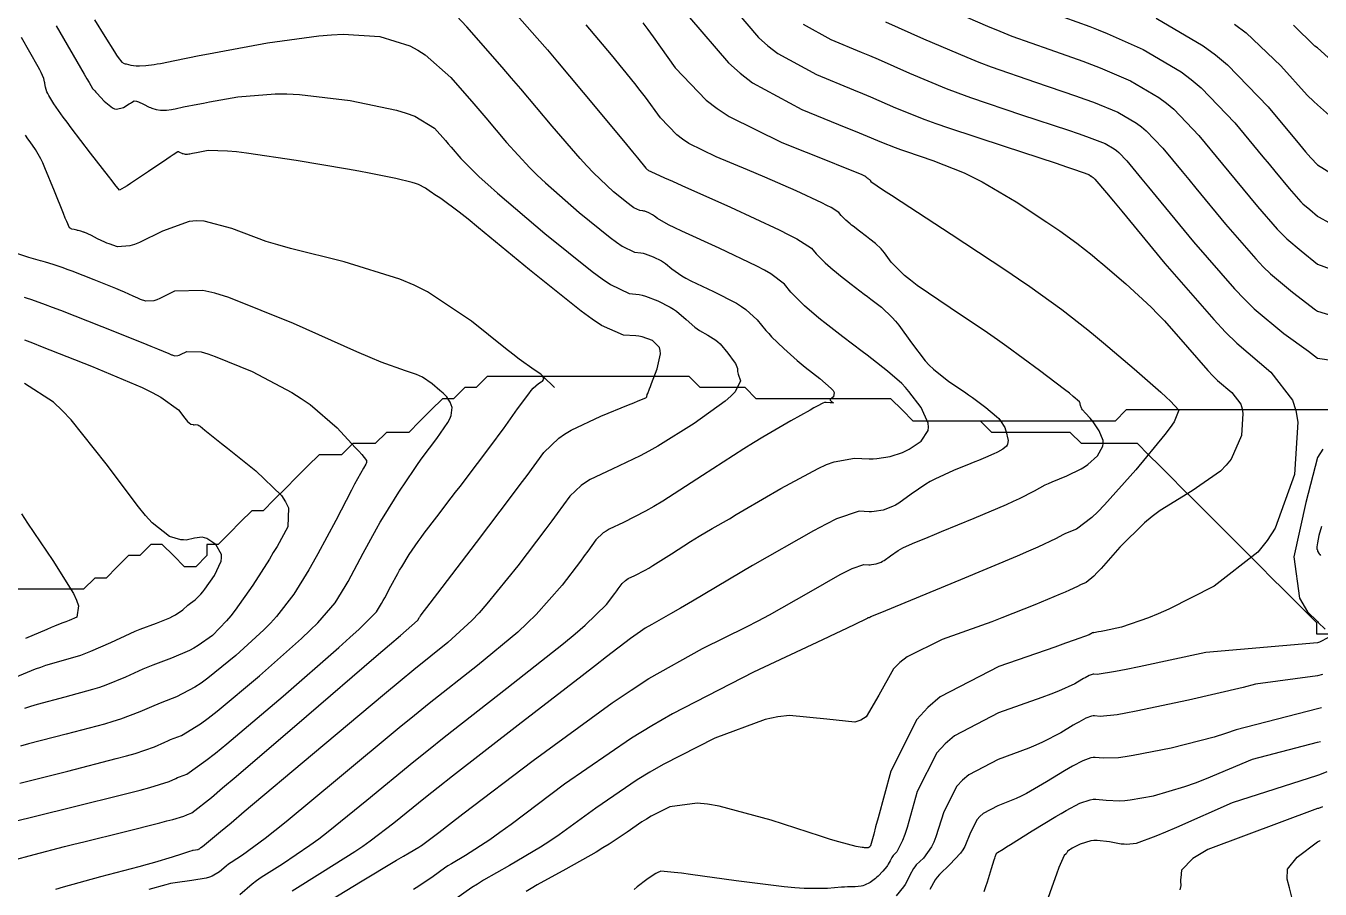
# Model space of a CAD drawing. Header units: metres. Extents: x 837475 to 838479, y 1189012 to 1191015.
# Drawn here: x 837884.8 to 838000.2, y 1190856.1 to 1190933.1 of the extents above; entities that cross this region are included whole.
import ezdxf

# ---------------------------------------------------------------- set-up
doc = ezdxf.new("R2010")
doc.units = ezdxf.units.M
doc.header["$LTSCALE"] = 0.3
for name, color, linetype in [('COTAS 10', 1, 'Continuous'), ('COTAS INT', 252, 'Continuous'), ('DRENAJE', 5, 'Continuous')]:
    doc.layers.add(name, color=color, linetype=linetype)

msp = doc.modelspace()

# ---------------------------------------------------------------- linework, layer by layer
at = {"layer": 'COTAS 10'}
for points, elevation in [([(837966.126, 1190935.035), (837970.579, 1190933.09), (837971.69, 1190932.635), (837972.747, 1190932.215), (837976.126, 1190930.998), (837979.078, 1190929.972), (837979.866, 1190929.673), (837980.641, 1190929.368), (837983.337, 1190928.209), (837985.862, 1190926.731), (837986.529, 1190926.224), (837987.183, 1190925.674), (837989.43, 1190923.337), (837991.543, 1190920.778), (837992.112, 1190920.088), (837992.673, 1190919.407), (837994.643, 1190917.015), (837996.413, 1190914.983), (837996.849, 1190914.529), (837997.26, 1190914.122), (837998.55, 1190913.042), (838000, 1190911.868), (838004.065, 1190910.371)], 1690), ([(837887.529, 1190933.129), (837890.039, 1190928.806), (837890.278, 1190928.394), (837890.471, 1190928.061), (837890.786, 1190927.52), (837890.799, 1190927.499), (837890.802, 1190927.495), (837890.804, 1190927.492), (837890.81, 1190927.485), (837890.815, 1190927.483), (837890.818, 1190927.483), (837890.834, 1190927.485), (837890.836, 1190927.484), (837890.836, 1190927.482), (837890.985, 1190927.314), (837891.079, 1190927.209), (837891.196, 1190927.08), (837891.813, 1190926.401), (837892.545, 1190925.802), (837892.736, 1190925.722), (837892.921, 1190925.68), (837893.547, 1190925.836), (837894.05, 1190926.169), (837894.159, 1190926.238), (837894.254, 1190926.296), (837894.487, 1190926.422), (837894.704, 1190926.413), (837894.789, 1190926.386), (837894.886, 1190926.349), (837895.326, 1190926.128), (837895.811, 1190925.881), (837895.936, 1190925.828), (837896.058, 1190925.781), (837896.462, 1190925.666), (837896.832, 1190925.613), (837896.932, 1190925.605), (837897.03, 1190925.6), (837897.375, 1190925.608), (837897.814, 1190925.667), (837897.971, 1190925.694), (837898.145, 1190925.727), (837898.902, 1190925.884), (837900.167, 1190926.14), (837900.66, 1190926.234), (837901.216, 1190926.339), (837903.738, 1190926.801), (837907.053, 1190927.07), (837908.108, 1190927.053), (837909.222, 1190926.996), (837913.738, 1190926.457), (837917.878, 1190925.594), (837918.754, 1190925.332), (837919.512, 1190925.06), (837921.276, 1190923.995), (837922.242, 1190922.891), (837922.498, 1190922.594), (837922.749, 1190922.301), (837923.611, 1190921.276), (837925.266, 1190919.645), (837926.015, 1190918.97), (837926.892, 1190918.198), (837931.11, 1190914.603), (837935.329, 1190911.207), (837936.206, 1190910.561), (837936.956, 1190910.043), (837938.614, 1190909.232), (837939.515, 1190909.147), (837939.789, 1190909.085), (837940.074, 1190909.008), (837941.189, 1190908.591), (837942.296, 1190908.018), (837942.576, 1190907.842), (837942.844, 1190907.658), (837943.714, 1190906.93), (837944.492, 1190906.242), (837944.701, 1190906.083), (837944.908, 1190905.938), (837945.634, 1190905.528), (837946.342, 1190905.088), (837946.538, 1190904.923), (837946.733, 1190904.74), (837947.436, 1190903.927), (837947.993, 1190903.146), (837948.096, 1190902.984), (837948.177, 1190902.845), (837948.284, 1190902.537), (837948.303, 1190902.276), (837948.328, 1190902.168), (837948.361, 1190902.043), (837948.552, 1190901.459), (837948.071, 1190900.456), (837947.68, 1190900.068), (837947.178, 1190899.631), (837944.434, 1190897.652), (837941.198, 1190895.629), (837940.386, 1190895.165), (837939.609, 1190894.742), (837937.108, 1190893.56), (837935.152, 1190892.636), (837934.72, 1190892.375), (837934.335, 1190892.112), (837933.338, 1190891.146), (837932.207, 1190889.599), (837931.738, 1190888.97), (837931.2, 1190888.255), (837928.694, 1190884.947), (837925.944, 1190881.539), (837925.253, 1190880.761), (837924.593, 1190880.054), (837922.464, 1190878.096), (837919.438, 1190875.655), (837918.213, 1190874.644), (837916.819, 1190873.487), (837910.387, 1190868.096), (837904.301, 1190862.978), (837903.126, 1190861.994), (837902.173, 1190861.197), (837900.571, 1190859.879), (837900.431, 1190859.79), (837900.399, 1190859.767), (837900.37, 1190859.746), (837900.289, 1190859.675), (837900.199, 1190859.62), (837900.164, 1190859.608), (837900.125, 1190859.597), (837899.95, 1190859.569), (837899.745, 1190859.541), (837899.687, 1190859.529), (837899.63, 1190859.516), (837899.42, 1190859.456), (837899.055, 1190859.335), (837898.899, 1190859.283), (837898.719, 1190859.224), (837897.874, 1190858.947), (837896.287, 1190858.476), (837895.641, 1190858.295), (837894.905, 1190858.092), (837891.498, 1190857.179), (837888.17, 1190856.27), (837887.484, 1190856.07)], 1670), ([(837939.857, 1190933.394), (837940.302, 1190932.794), (837940.776, 1190932.144), (837942.723, 1190929.384), (837945.48, 1190926.486), (837946.465, 1190925.749), (837947.545, 1190925.041), (837952.245, 1190922.723), (837956.58, 1190920.984), (837957.43, 1190920.642), (837958.128, 1190920.361), (837959.384, 1190919.847), (837959.601, 1190919.746), (837959.644, 1190919.725), (837959.679, 1190919.706), (837959.745, 1190919.664), (837959.765, 1190919.64), (837959.772, 1190919.633), (837959.778, 1190919.626), (837959.806, 1190919.599), (837959.842, 1190919.568), (837959.854, 1190919.558), (837959.867, 1190919.548), (837959.922, 1190919.505), (837959.98, 1190919.461), (837959.995, 1190919.45), (837960.009, 1190919.439), (837960.057, 1190919.402), (837960.104, 1190919.357), (837960.118, 1190919.341), (837960.133, 1190919.323), (837960.189, 1190919.244), (837961.321, 1190918.469), (837962.014, 1190918.011), (837962.871, 1190917.448), (837967.337, 1190914.539), (837972.219, 1190911.32), (837973.34, 1190910.563), (837974.359, 1190909.864), (837977.204, 1190907.821), (837979.527, 1190905.992), (837980.218, 1190905.428), (837980.929, 1190904.84), (837983.668, 1190902.504), (837986.027, 1190900.423), (837986.499, 1190899.994), (837986.892, 1190899.63), (837987.657, 1190898.845), (837987.221, 1190897.804), (837986.858, 1190897.278), (837986.389, 1190896.649), (837983.817, 1190893.516), (837981.022, 1190890.388), (837980.411, 1190889.762), (837979.871, 1190889.239), (837978.513, 1190888.218), (837977.689, 1190887.879), (837977.487, 1190887.787), (837977.295, 1190887.695), (837976.695, 1190887.369), (837975.066, 1190886.611), (837974.226, 1190886.247), (837973.217, 1190885.816), (837968.165, 1190883.704), (837961.487, 1190880.94), (837960.238, 1190880.423), (837960.186, 1190880.399), (837960.172, 1190880.392), (837960.16, 1190880.385), (837960.119, 1190880.356), (837960.084, 1190880.331), (837960.075, 1190880.326), (837960.067, 1190880.322), (837960.04, 1190880.312), (837960.015, 1190880.308), (837960.008, 1190880.308), (837960.001, 1190880.307), (837959.973, 1190880.309), (837959.91, 1190880.287), (837959.88, 1190880.273), (837959.845, 1190880.254), (837959.673, 1190880.156), (837958.02, 1190879.36), (837957.05, 1190878.901), (837955.858, 1190878.338), (837949.705, 1190875.447), (837942.498, 1190871.744), (837940.641, 1190870.67), (837938.845, 1190869.575), (837932.859, 1190865.447), (837928.103, 1190861.876), (837927.083, 1190861.133), (837926.19, 1190860.497), (837924.034, 1190859.086), (837922.79, 1190858.366), (837922.472, 1190858.164), (837922.166, 1190857.962), (837921.154, 1190857.225), (837919.878, 1190856.354), (837919.405, 1190856.068)], 1680), ([(837884.698, 1190905.109), (837885.409, 1190904.831), (837886.275, 1190904.492), (837890.696, 1190902.747), (837895.192, 1190900.84), (837896.105, 1190900.398), (837896.873, 1190899.994), (837898.451, 1190898.846), (837899.007, 1190898.103), (837899.131, 1190897.954), (837899.243, 1190897.83), (837899.54, 1190897.589), (837899.737, 1190897.537), (837899.786, 1190897.532), (837899.832, 1190897.531), (837899.975, 1190897.562), (837900.179, 1190897.518), (837900.263, 1190897.47), (837900.359, 1190897.407), (837900.802, 1190897.049), (837901.816, 1190896.215), (837902.27, 1190895.851), (837902.8, 1190895.43), (837905.341, 1190893.429), (837907.624, 1190891.214), (837907.99, 1190890.657), (837908.242, 1190890.126), (837908.193, 1190888.411), (837907.225, 1190886.669), (837906.897, 1190886.12), (837906.544, 1190885.542), (837905.055, 1190883.214), (837903.496, 1190880.996), (837903.1, 1190880.488), (837902.719, 1190880.025), (837901.469, 1190878.736), (837900.209, 1190877.823), (837899.822, 1190877.596), (837899.418, 1190877.382), (837897.819, 1190876.703), (837896.149, 1190876.075), (837895.699, 1190875.893), (837895.256, 1190875.707), (837893.701, 1190875.003), (837891.951, 1190874.287), (837891.383, 1190874.093), (837890.781, 1190873.901), (837888.305, 1190873.222), (837885.844, 1190872.563), (837885.251, 1190872.384), (837884.695, 1190872.206)], 1660), ([(838000.376, 1190872.27), (838000, 1190872.171), (837992.766, 1190870.294), (837991.794, 1190869.972), (837990.793, 1190869.664), (837986.945, 1190868.683), (837983.565, 1190868.008), (837982.86, 1190867.894), (837982.254, 1190867.811), (837980.899, 1190867.776), (837980.192, 1190867.845), (837979.996, 1190867.828), (837979.799, 1190867.797), (837979.085, 1190867.553), (837978.151, 1190867.053), (837977.815, 1190866.86), (837977.446, 1190866.643), (837975.837, 1190865.661), (837974.061, 1190864.641), (837973.588, 1190864.4), (837973.123, 1190864.177), (837971.509, 1190863.523), (837970.183, 1190862.833), (837969.899, 1190862.587), (837969.652, 1190862.319), (837969.062, 1190861.152), (837968.564, 1190859.913), (837968.376, 1190859.597), (837968.165, 1190859.294), (837967.221, 1190858.302), (837966.288, 1190857.402), (837966.084, 1190857.157), (837965.904, 1190856.914), (837965.451, 1190856.052)], 1690)]:
    msp.add_lwpolyline(points, dxfattribs=dict(at, elevation=elevation))
at = {"layer": 'COTAS INT'}
for points, elevation in [([(837903.902, 1190855.616), (837904.999, 1190856.569), (837905.392, 1190856.861), (837905.825, 1190857.165), (837907.712, 1190858.365), (837910.167, 1190860.012), (837910.958, 1190860.597), (837911.796, 1190861.238), (837915.224, 1190864.022), (837919.418, 1190867.472), (837920.739, 1190868.534), (837922.131, 1190869.641), (837927.734, 1190874.022), (837932.778, 1190878.015), (837933.817, 1190878.878), (837934.701, 1190879.634), (837936.6, 1190881.488), (837937.354, 1190882.482), (837937.516, 1190882.697), (837937.657, 1190882.886), (837937.997, 1190883.352), (837938.296, 1190883.642), (837938.412, 1190883.721), (837938.542, 1190883.8), (837939.13, 1190884.078), (837940.045, 1190884.54), (837940.38, 1190884.735), (837940.752, 1190884.958), (837942.391, 1190886.006), (837944.088, 1190887.106), (837944.496, 1190887.362), (837944.878, 1190887.598), (837946.031, 1190888.272), (837947.564, 1190889.148), (837948.184, 1190889.51), (837948.889, 1190889.924), (837952.143, 1190891.848), (837955.469, 1190893.64), (837956.22, 1190893.97), (837956.896, 1190894.228), (837958.723, 1190894.558), (837960.028, 1190894.494), (837960.374, 1190894.503), (837960.715, 1190894.524), (837961.893, 1190894.699), (837963.008, 1190895.06), (837963.31, 1190895.199), (837963.607, 1190895.355), (837964.655, 1190896.058), (837965.28, 1190897.013), (837965.311, 1190897.328), (837965.281, 1190897.664), (837964.658, 1190899.059), (837963.578, 1190900.494), (837963.259, 1190900.855), (837962.932, 1190901.2), (837961.676, 1190902.318), (837960.267, 1190903.403), (837959.842, 1190903.727), (837959.403, 1190904.063), (837957.693, 1190905.362), (837956.067, 1190906.622), (837955.681, 1190906.933), (837955.322, 1190907.228), (837954.258, 1190908.154), (837953.446, 1190908.946), (837953.247, 1190909.156), (837953.058, 1190909.363), (837952.471, 1190910.074), (837951.264, 1190910.983), (837950.685, 1190911.314), (837950, 1190911.679), (837946.643, 1190913.284), (837943.338, 1190914.802), (837942.687, 1190915.113), (837942.149, 1190915.376), (837941.157, 1190915.928), (837940.886, 1190916.155), (837940.802, 1190916.212), (837940.715, 1190916.267), (837940.37, 1190916.446), (837940.023, 1190916.576), (837939.934, 1190916.6), (837939.849, 1190916.619), (837939.568, 1190916.645), (837939.052, 1190916.898), (837938.818, 1190917.06), (837938.545, 1190917.261), (837937.23, 1190918.319), (837935.438, 1190920.015), (837934.863, 1190920.62), (837934.254, 1190921.282), (837931.772, 1190924.16), (837928.96, 1190927.501), (837928.143, 1190928.456), (837927.309, 1190929.423), (837924.16, 1190933.023), (837921.39, 1190936.01)], 1674), ([(837927.314, 1190935.602), (837930.438, 1190932.019), (837931.331, 1190930.979), (837932.236, 1190929.916), (837935.602, 1190925.904), (837938.391, 1190922.539), (837938.931, 1190921.884), (837939.371, 1190921.351), (837940.123, 1190920.426), (837940.248, 1190920.294), (837940.293, 1190920.261), (837940.342, 1190920.229), (837940.555, 1190920.123), (837941.791, 1190919.575), (837942.485, 1190919.264), (837943.331, 1190918.883), (837947.657, 1190916.932), (837952.004, 1190914.909), (837952.863, 1190914.483), (837953.574, 1190914.115), (837954.896, 1190913.271), (837955.294, 1190912.788), (837955.422, 1190912.649), (837955.557, 1190912.506), (837956.107, 1190911.969), (837956.829, 1190911.341), (837957.072, 1190911.141), (837957.334, 1190910.931), (837958.436, 1190910.076), (837959.595, 1190909.195), (837959.893, 1190908.968), (837960.181, 1190908.748), (837961.136, 1190908.013), (837962.085, 1190907.109), (837962.368, 1190906.783), (837962.661, 1190906.423), (837963.793, 1190904.85), (837965.031, 1190903.23), (837965.391, 1190902.84), (837965.759, 1190902.477), (837967.147, 1190901.377), (837968.524, 1190900.457), (837968.885, 1190900.207), (837969.238, 1190899.959), (837970.435, 1190899.079), (837971.387, 1190898.276), (837971.584, 1190898.075), (837971.752, 1190897.885), (837972.12, 1190897.277), (837972.274, 1190896.77), (837972.307, 1190896.642), (837972.337, 1190896.52), (837972.411, 1190896.127), (837972.368, 1190895.791), (837972.325, 1190895.705), (837972.267, 1190895.622), (837971.941, 1190895.348), (837971.484, 1190895.093), (837971.343, 1190895.022), (837971.196, 1190894.951), (837970.614, 1190894.694), (837969.767, 1190894.345), (837969.452, 1190894.217), (837969.103, 1190894.075), (837967.554, 1190893.445), (837965.894, 1190892.681), (837965.475, 1190892.454), (837965.074, 1190892.22), (837963.771, 1190891.322), (837962.665, 1190890.531), (837962.388, 1190890.366), (837962.124, 1190890.224), (837961.275, 1190889.903), (837960.482, 1190889.786), (837960.252, 1190889.771), (837960.019, 1190889.765), (837959.14, 1190889.808), (837957.13, 1190889.123), (837956.183, 1190888.658), (837955.067, 1190888.073), (837949.626, 1190884.965), (837944.266, 1190881.792), (837943.2, 1190881.167), (837942.316, 1190880.651), (837940.635, 1190879.702), (837940.043, 1190879.368), (837939.845, 1190879.239), (837939.633, 1190879.095), (837938.744, 1190878.447), (837936.613, 1190876.807), (837935.617, 1190876.039), (837934.444, 1190875.134), (837928.744, 1190870.73), (837922.875, 1190866.169), (837921.597, 1190865.165), (837920.468, 1190864.273), (837917.642, 1190861.986), (837915.543, 1190860.368), (837914.873, 1190859.899), (837914.165, 1190859.419), (837911.283, 1190857.609), (837908.591, 1190855.925)], 1676), ([(837947.41, 1190935.322), (837950.164, 1190932.088), (837951.004, 1190931.345), (837951.879, 1190930.667), (837955.322, 1190928.77), (837958.632, 1190927.425), (837959.423, 1190927.096), (837960.161, 1190926.786), (837962.372, 1190925.82), (837964.988, 1190924.778), (837965.981, 1190924.42), (837967.09, 1190924.031), (837972.065, 1190922.372), (837976.711, 1190920.856), (837977.612, 1190920.556), (837978.347, 1190920.309), (837979.612, 1190919.854), (837979.766, 1190919.752), (837979.801, 1190919.728), (837979.833, 1190919.707), (837979.919, 1190919.645), (837979.995, 1190919.584), (837980.021, 1190919.563), (837980.049, 1190919.539), (837980.166, 1190919.439), (837981.202, 1190918.216), (837981.809, 1190917.485), (837982.556, 1190916.584), (837986.409, 1190911.911), (837990.754, 1190906.909), (837991.81, 1190905.799), (837992.803, 1190904.809), (837995.861, 1190902.229), (837997.789, 1190899.734), (837998.07, 1190898.797), (837998.242, 1190897.753), (837997.951, 1190893.096), (837996.242, 1190888.311), (837995.521, 1190887.187), (837994.691, 1190886.15), (837990.799, 1190883.13), (837986.738, 1190881.079), (837985.802, 1190880.652), (837984.947, 1190880.287), (837982.542, 1190879.478), (837981.024, 1190879.151), (837980.73, 1190879.09), (837980.49, 1190879.042), (837980.075, 1190878.974), (837980.016, 1190878.979), (837980, 1190878.978), (837979.983, 1190878.975), (837979.923, 1190878.955), (837979.845, 1190878.913), (837979.817, 1190878.897), (837979.786, 1190878.878), (837979.65, 1190878.796), (837978.321, 1190878.305), (837977.538, 1190878.029), (837976.574, 1190877.693), (837971.592, 1190875.972), (837966.368, 1190873.252), (837965.251, 1190872.286), (837964.277, 1190871.227), (837961.95, 1190866.63), (837960.824, 1190862.444), (837960.607, 1190861.644), (837960.432, 1190860.999), (837960.142, 1190859.967), (837960.123, 1190859.949), (837960.119, 1190859.944), (837960.116, 1190859.939), (837960.107, 1190859.923), (837960.098, 1190859.904), (837960.094, 1190859.899), (837960.09, 1190859.893), (837960.071, 1190859.869), (837960.048, 1190859.845), (837960.034, 1190859.833), (837960.007, 1190859.813), (837959.978, 1190859.798), (837959.97, 1190859.796), (837959.962, 1190859.793), (837959.932, 1190859.791), (837959.892, 1190859.79), (837959.877, 1190859.789), (837959.861, 1190859.788), (837959.792, 1190859.781), (837959.604, 1190859.792), (837959.513, 1190859.802), (837959.406, 1190859.814), (837958.878, 1190859.885), (837957.325, 1190860.302), (837956.571, 1190860.532), (837955.677, 1190860.813), (837951.277, 1190862.244), (837946.658, 1190863.497), (837945.625, 1190863.665), (837944.699, 1190863.755), (837942.244, 1190863.436), (837940.591, 1190862.59), (837940.171, 1190862.348), (837939.766, 1190862.103), (837938.438, 1190861.191), (837936.857, 1190860.117), (837936.293, 1190859.77), (837935.674, 1190859.4), (837932.981, 1190857.887), (837930.425, 1190856.467), (837929.891, 1190856.157), (837929.434, 1190855.884)], 1684), ([(837944.022, 1190933.863), (837947.472, 1190929.831), (837948.533, 1190928.901), (837949.64, 1190928.05), (837954.022, 1190925.651), (837957.959, 1190924.065), (837958.786, 1190923.729), (837959.498, 1190923.436), (837961.12, 1190922.749), (837962.356, 1190922.257), (837962.825, 1190922.087), (837963.349, 1190921.904), (837965.698, 1190921.12), (837968.487, 1190920.018), (837969.287, 1190919.633), (837970.1, 1190919.214), (837973.139, 1190917.413), (837975.869, 1190915.617), (837976.487, 1190915.2), (837977.045, 1190914.819), (837978.561, 1190913.733), (837979.917, 1190912.653), (837980.373, 1190912.275), (837980.864, 1190911.863), (837982.93, 1190910.09), (837985.165, 1190908.011), (837985.763, 1190907.406), (837986.352, 1190906.789), (837988.404, 1190904.451), (837990.222, 1190902.357), (837990.665, 1190901.893), (837991.08, 1190901.478), (837992.36, 1190900.398), (837993.168, 1190899.354), (837993.285, 1190898.961), (837993.357, 1190898.525), (837993.235, 1190896.575), (837992.302, 1190894.455), (837991.862, 1190893.911), (837991.344, 1190893.386), (837988.817, 1190891.643), (837985.984, 1190889.884), (837985.272, 1190889.349), (837984.591, 1190888.792), (837982.396, 1190886.606), (837980.723, 1190884.708), (837980.371, 1190884.334), (837980.067, 1190884.025), (837979.375, 1190883.454), (837979.029, 1190883.312), (837978.944, 1190883.273), (837978.863, 1190883.234), (837978.611, 1190883.097), (837977.891, 1190882.764), (837977.516, 1190882.602), (837977.064, 1190882.409), (837974.796, 1190881.462), (837971.847, 1190880.292), (837970.965, 1190879.959), (837970.055, 1190879.622), (837966.534, 1190878.374), (837963.416, 1190876.835), (837962.76, 1190876.315), (837962.194, 1190875.753), (837960.901, 1190873.387), (837959.759, 1190871.461), (837959.288, 1190871.177), (837958.751, 1190871.001), (837956.253, 1190871.266), (837952.934, 1190871.597), (837951.879, 1190871.462), (837950.765, 1190871.229), (837946.253, 1190869.572), (837941.647, 1190867.215), (837940.475, 1190866.542), (837939.348, 1190865.859), (837935.649, 1190863.319), (837932.398, 1190860.952), (837931.553, 1190860.379), (837930.733, 1190859.841), (837927.97, 1190858.195), (837925.65, 1190856.88), (837925.108, 1190856.551), (837924.61, 1190856.236), (837923.176, 1190855.228)], 1682), ([(837977.378, 1190933.907), (837979.715, 1190933.056), (837980.463, 1190932.755), (837981.253, 1190932.426), (837984.472, 1190931.001), (837987.855, 1190929.02), (837988.75, 1190928.34), (837989.626, 1190927.604), (837992.638, 1190924.472), (837995.141, 1190921.441), (837995.697, 1190920.768), (837996.192, 1190920.167), (837997.485, 1190918.598), (837998.316, 1190917.645), (837998.52, 1190917.431), (837998.714, 1190917.24), (837999.319, 1190916.733), (838000, 1190916.142)], 1692), ([(837985.607, 1190933.793), (837989.812, 1190931.353), (837990.911, 1190930.529), (837991.981, 1190929.641), (837995.607, 1190925.896), (837998.405, 1190922.532), (837998.952, 1190921.885), (837999.401, 1190921.36), (838000, 1190920.707), (838007.511, 1190916.083)], 1694), ([(837890.957, 1190933.647), (837891.859, 1190932.166), (837892.721, 1190930.789), (837892.899, 1190930.518), (837893.051, 1190930.293), (837893.381, 1190929.878), (837893.602, 1190929.775), (837893.684, 1190929.747), (837893.776, 1190929.72), (837894.186, 1190929.627), (837894.676, 1190929.563), (837894.819, 1190929.555), (837894.966, 1190929.551), (837895.519, 1190929.571), (837896.268, 1190929.671), (837896.538, 1190929.718), (837896.834, 1190929.774), (837898.126, 1190930.042), (837900.285, 1190930.479), (837901.127, 1190930.64), (837902.075, 1190930.818), (837906.38, 1190931.608), (837910.954, 1190932.244), (837912.071, 1190932.325), (837913.122, 1190932.366), (837916.38, 1190932.172), (837919.077, 1190931.329), (837919.775, 1190930.961), (837920.451, 1190930.535), (837922.718, 1190928.509), (837924.776, 1190926.157), (837925.321, 1190925.525), (837925.854, 1190924.901), (837927.692, 1190922.718), (837929.76, 1190920.463), (837930.439, 1190919.795), (837931.165, 1190919.107), (837934.17, 1190916.461), (837936.937, 1190914.234), (837937.512, 1190913.81), (837938.004, 1190913.47), (837939.091, 1190912.939), (837939.682, 1190912.883), (837939.862, 1190912.843), (837940.048, 1190912.792), (837940.78, 1190912.519), (837941.506, 1190912.143), (837941.689, 1190912.027), (837941.865, 1190911.907), (837942.436, 1190911.429), (837943.32, 1190910.809), (837943.694, 1190910.598), (837944.123, 1190910.37), (837946.139, 1190909.406), (837948.186, 1190908.364), (837948.635, 1190908.088), (837949.033, 1190907.816), (837950.046, 1190906.877), (837950.823, 1190905.937), (837951.072, 1190905.664), (837951.335, 1190905.386), (837952.408, 1190904.338), (837953.614, 1190903.267), (837953.961, 1190902.974), (837954.313, 1190902.682), (837955.634, 1190901.644), (837956.648, 1190900.769), (837956.807, 1190900.582), (837956.914, 1190900.418), (837956.858, 1190900.024), (837956.591, 1190899.809), (837956.564, 1190899.759), (837956.557, 1190899.712), (837956.701, 1190899.578), (837956.845, 1190899.498), (837956.838, 1190899.487), (837956.811, 1190899.48), (837956.542, 1190899.492), (837956.197, 1190899.513), (837956.122, 1190899.511), (837956.055, 1190899.506), (837955.888, 1190899.462), (837955.384, 1190899.181), (837955.106, 1190899.027), (837954.768, 1190898.84), (837953.044, 1190897.892), (837950.549, 1190896.432), (837949.725, 1190895.923), (837948.842, 1190895.369), (837945.171, 1190892.991), (837941.626, 1190890.724), (837940.823, 1190890.24), (837940.097, 1190889.819), (837938.119, 1190888.819), (837936.847, 1190888.218), (837936.566, 1190888.048), (837936.316, 1190887.877), (837935.667, 1190887.249), (837934.932, 1190886.243), (837934.627, 1190885.834), (837934.277, 1190885.369), (837932.647, 1190883.217), (837930.322, 1190880.587), (837929.535, 1190879.819), (837928.686, 1190879.034), (837925.099, 1190876.059), (837920.784, 1190872.648), (837919.476, 1190871.589), (837918.119, 1190870.479), (837912.805, 1190866.059), (837908.049, 1190862.108), (837907.042, 1190861.295), (837906.17, 1190860.604), (837904.142, 1190859.122), (837903.128, 1190858.478), (837902.896, 1190858.314), (837902.685, 1190858.157), (837902.096, 1190857.646), (837901.443, 1190857.243), (837901.192, 1190857.154), (837900.91, 1190857.076), (837899.635, 1190856.878), (837898.149, 1190856.671), (837897.734, 1190856.587), (837897.317, 1190856.492), (837895.798, 1190856.055)], 1672), ([(837911.39, 1190854.748), (837914.67, 1190856.742), (837917.89, 1190858.665), (837918.513, 1190859.037), (837919.019, 1190859.338), (837919.876, 1190859.845), (837919.958, 1190859.889), (837919.976, 1190859.899), (837919.991, 1190859.908), (837920.028, 1190859.932), (837920.053, 1190859.95), (837920.06, 1190859.955), (837920.068, 1190859.96), (837920.098, 1190859.978), (837921.647, 1190861.153), (837922.612, 1190861.888), (837923.809, 1190862.8), (837930.07, 1190867.574), (837937.117, 1190872.717), (837938.81, 1190873.862), (837940.391, 1190874.885), (837945.17, 1190877.574), (837949.087, 1190879.495), (837950.125, 1190880.034), (837951.143, 1190880.576), (837954.65, 1190882.56), (837957.456, 1190884.163), (837958.031, 1190884.465), (837958.52, 1190884.705), (837959.556, 1190885.058), (837960.01, 1190885.036), (837960.13, 1190885.039), (837960.248, 1190885.047), (837960.658, 1190885.107), (837961.096, 1190885.273), (837961.232, 1190885.346), (837961.375, 1190885.431), (837961.945, 1190885.839), (837962.617, 1190886.302), (837962.824, 1190886.423), (837963.04, 1190886.54), (837963.896, 1190886.934), (837965.295, 1190887.507), (837965.854, 1190887.737), (837966.487, 1190887.999), (837969.39, 1190889.199), (837972.277, 1190890.427), (837972.9, 1190890.705), (837973.446, 1190890.956), (837974.78, 1190891.64), (837975.727, 1190892.156), (837976.03, 1190892.301), (837976.35, 1190892.447), (837977.651, 1190892.983), (837978.932, 1190893.586), (837979.24, 1190893.775), (837979.527, 1190893.973), (837980.393, 1190894.767), (837980.863, 1190895.63), (837980.9, 1190895.871), (837980.897, 1190896.113), (837980.549, 1190896.997), (837979.992, 1190897.78), (837979.856, 1190897.958), (837979.728, 1190898.12), (837979.334, 1190898.566), (837979.055, 1190898.874), (837978.999, 1190898.949), (837978.953, 1190899.02), (837978.866, 1190899.238), (837978.84, 1190899.406), (837978.832, 1190899.445), (837978.825, 1190899.481), (837978.798, 1190899.585), (837978.234, 1190900.064), (837977.888, 1190900.336), (837977.46, 1190900.669), (837975.229, 1190902.379), (837972.32, 1190904.515), (837971.465, 1190905.117), (837970.588, 1190905.725), (837967.242, 1190907.958), (837964.315, 1190909.962), (837963.703, 1190910.426), (837963.176, 1190910.849), (837961.991, 1190912.047), (837961.397, 1190912.873), (837961.243, 1190913.062), (837961.094, 1190913.233), (837960.596, 1190913.707), (837960.095, 1190914.093), (837959.944, 1190914.209), (837959.788, 1190914.328), (837959.179, 1190914.791), (837958.6, 1190915.239), (837958.463, 1190915.35), (837958.335, 1190915.455), (837957.956, 1190915.784), (837957.668, 1190916.066), (837957.597, 1190916.141), (837957.53, 1190916.214), (837957.321, 1190916.468), (837956.626, 1190916.911), (837956.254, 1190917.104), (837955.802, 1190917.327), (837953.521, 1190918.389), (837950.73, 1190919.622), (837949.957, 1190919.953), (837949.186, 1190920.28), (837946.4, 1190921.423), (837943.944, 1190922.635), (837943.379, 1190923.005), (837942.864, 1190923.39), (837941.423, 1190924.905), (837940.074, 1190926.748), (837939.617, 1190927.339), (837939.124, 1190927.966), (837937.044, 1190930.526), (837934.781, 1190933.223)], 1678), ([(837954.135, 1190933.26), (837956.621, 1190931.89), (837959.305, 1190930.785), (837960.061, 1190930.464), (837960.823, 1190930.135), (837963.623, 1190928.892), (837966.883, 1190927.539), (837967.935, 1190927.141), (837969.052, 1190926.734), (837973.623, 1190925.181), (837977.803, 1190923.805), (837978.673, 1190923.509), (837979.417, 1190923.25), (837981.067, 1190922.625), (837981.874, 1190922.152), (837982.088, 1190921.99), (837982.297, 1190921.814), (837983.015, 1190921.067), (837984.347, 1190919.452), (837984.942, 1190918.729), (837985.636, 1190917.886), (837988.96, 1190913.848), (837992.608, 1190909.661), (837993.505, 1190908.724), (837994.354, 1190907.885), (837997.012, 1190905.66), (837999.193, 1190904.1), (837999.741, 1190903.681), (838000, 1190903.476), (838004.695, 1190902.772)], 1686), ([(837961.486, 1190933.485), (837964.875, 1190931.963), (837968.731, 1190930.314), (837969.812, 1190929.888), (837970.899, 1190929.474), (837974.875, 1190928.089), (837978.44, 1190926.889), (837979.269, 1190926.591), (837980.029, 1190926.309), (837982.202, 1190925.417), (837983.868, 1190924.441), (837984.308, 1190924.107), (837984.74, 1190923.744), (837986.223, 1190922.202), (837987.945, 1190920.115), (837988.527, 1190919.408), (837989.155, 1190918.646), (837991.802, 1190915.431), (837994.51, 1190912.322), (837995.177, 1190911.627), (837995.807, 1190911.003), (837997.781, 1190909.351), (837999.826, 1190907.798), (838000, 1190907.654), (838005.466, 1190906.008)], 1688), ([(837992.614, 1190933.274), (837993.657, 1190932.5), (837996.742, 1190929.54), (837999.092, 1190926.925), (837999.671, 1190926.368), (838000, 1190926.078), (838005.086, 1190921.541)], 1696), ([(838003.216, 1190928.255), (838000, 1190931.149), (837999.779, 1190931.317), (837997.877, 1190933.185)], 1698), ([(837883.575, 1190858.643), (837885.573, 1190859.186), (837888.271, 1190859.886), (837889.12, 1190860.102), (837890.013, 1190860.327), (837893.61, 1190861.221), (837896.786, 1190862.015), (837897.414, 1190862.177), (837897.934, 1190862.315), (837898.907, 1190862.604), (837899.177, 1190862.726), (837899.254, 1190862.758), (837899.332, 1190862.79), (837899.622, 1190862.899), (837901.372, 1190864.284), (837902.371, 1190865.12), (837903.593, 1190866.153), (837909.864, 1190871.516), (837916.081, 1190876.867), (837917.27, 1190877.892), (837918.227, 1190878.718), (837919.761, 1190880.051), (837919.789, 1190880.097), (837919.798, 1190880.112), (837919.806, 1190880.127), (837919.84, 1190880.191), (837919.877, 1190880.259), (837919.888, 1190880.278), (837919.899, 1190880.296), (837919.94, 1190880.363), (837919.989, 1190880.435), (837920.021, 1190880.479), (837920.089, 1190880.569), (837920.888, 1190881.617), (837921.953, 1190883.016), (837925.003, 1190887.023), (837928.221, 1190891.269), (837928.915, 1190892.193), (837929.523, 1190893.008), (837931.009, 1190895.043), (837932.354, 1190896.347), (837932.874, 1190896.702), (837933.457, 1190897.054), (837936.097, 1190898.302), (837938.572, 1190899.301), (837939.051, 1190899.497), (837939.442, 1190899.657), (837940.108, 1190899.943), (837940.175, 1190899.991), (837940.187, 1190900.002), (837940.197, 1190900.011), (837940.209, 1190900.036), (837940.206, 1190900.057), (837940.206, 1190900.065), (837940.207, 1190900.073), (837940.213, 1190900.109), (837940.231, 1190900.167), (837940.239, 1190900.189), (837940.248, 1190900.214), (837940.292, 1190900.324), (837940.449, 1190900.736), (837940.531, 1190900.952), (837940.629, 1190901.211), (837941.117, 1190902.513), (837941.419, 1190903.868), (837941.398, 1190904.161), (837941.333, 1190904.419), (837940.722, 1190905.051), (837939.775, 1190905.367), (837939.498, 1190905.425), (837939.214, 1190905.47), (837938.136, 1190905.526), (837936.165, 1190906.4), (837935.319, 1190906.961), (837934.342, 1190907.661), (837929.726, 1190911.34), (837925.191, 1190915.106), (837924.265, 1190915.861), (837923.482, 1190916.49), (837921.844, 1190917.72), (837921.205, 1190918.113), (837921.051, 1190918.214), (837920.907, 1190918.311), (837920.472, 1190918.636), (837919.842, 1190918.955), (837919.576, 1190919.049), (837919.269, 1190919.145), (837917.83, 1190919.512), (837915.431, 1190919.987), (837914.519, 1190920.152), (837913.5, 1190920.331), (837908.927, 1190921.096), (837904.517, 1190921.757), (837903.602, 1190921.869), (837902.819, 1190921.951), (837901.096, 1190921.995), (837900.357, 1190921.859), (837900.194, 1190921.828), (837900.049, 1190921.801), (837899.678, 1190921.726), (837899.456, 1190921.68), (837899.405, 1190921.67), (837899.359, 1190921.662), (837899.23, 1190921.645), (837899.129, 1190921.642), (837899.071, 1190921.646), (837898.962, 1190921.662), (837898.844, 1190921.695), (837898.808, 1190921.709), (837898.771, 1190921.725), (837898.629, 1190921.797), (837898.5, 1190921.862), (837898.472, 1190921.873), (837898.447, 1190921.881), (837898.383, 1190921.883), (837897.958, 1190921.605), (837897.704, 1190921.436), (837897.392, 1190921.226), (837895.777, 1190920.137), (837894.164, 1190919.056), (837893.854, 1190918.853), (837893.603, 1190918.691), (837893.19, 1190918.45), (837892.776, 1190918.978), (837892.525, 1190919.301), (837892.214, 1190919.699), (837890.599, 1190921.775), (837888.879, 1190924.013), (837888.503, 1190924.514), (837888.17, 1190924.963), (837887.328, 1190926.155), (837886.872, 1190926.906), (837886.782, 1190927.076), (837886.708, 1190927.231), (837886.572, 1190927.654), (837886.531, 1190927.965), (837886.518, 1190928.049), (837886.503, 1190928.131), (837886.439, 1190928.421), (837886.205, 1190928.954), (837886.083, 1190929.19), (837885.936, 1190929.464), (837885.194, 1190930.772), (837884.433, 1190932.083)], 1668), ([(837883.515, 1190862.057), (837888.694, 1190863.338), (837893.956, 1190864.659), (837895.009, 1190864.935), (837895.888, 1190865.172), (837897.605, 1190865.704), (837898.196, 1190865.971), (837898.365, 1190866.042), (837898.536, 1190866.111), (837899.171, 1190866.35), (837900.884, 1190867.558), (837901.734, 1190868.239), (837902.747, 1190869.07), (837907.765, 1190873.321), (837912.741, 1190877.657), (837913.727, 1190878.541), (837914.545, 1190879.288), (837916.084, 1190880.842), (837916.547, 1190881.593), (837916.686, 1190881.834), (837916.829, 1190882.089), (837917.382, 1190883.126), (837917.987, 1190884.245), (837918.163, 1190884.552), (837918.342, 1190884.857), (837919.021, 1190885.946), (837919.822, 1190887.121), (837920.079, 1190887.48), (837920.352, 1190887.853), (837921.463, 1190889.325), (837922.757, 1190891.005), (837923.145, 1190891.511), (837923.545, 1190892.034), (837925.098, 1190894.069), (837926.642, 1190896.124), (837927.038, 1190896.659), (837927.419, 1190897.18), (837928.68, 1190898.94), (837929.676, 1190900.302), (837929.89, 1190900.572), (837930.079, 1190900.795), (837930.538, 1190901.213), (837930.786, 1190901.344), (837930.841, 1190901.385), (837930.891, 1190901.429), (837931.022, 1190901.607), (837930.944, 1190901.852), (837930.862, 1190901.938), (837930.753, 1190902.032), (837930.145, 1190902.438), (837928.816, 1190903.382), (837928.255, 1190903.815), (837927.609, 1190904.323), (837924.575, 1190906.777), (837920.652, 1190909.376), (837919.445, 1190909.975), (837918.186, 1190910.521), (837913.205, 1190912.06), (837908.435, 1190913.246), (837907.308, 1190913.571), (837906.266, 1190913.894), (837903.205, 1190915.046), (837900.727, 1190915.703), (837900.052, 1190915.715), (837899.381, 1190915.652), (837897.001, 1190914.809), (837894.96, 1190913.788), (837894.504, 1190913.613), (837894.094, 1190913.484), (837893.008, 1190913.409), (837892.259, 1190913.659), (837892.063, 1190913.736), (837891.871, 1190913.815), (837891.215, 1190914.13), (837890.684, 1190914.41), (837890.57, 1190914.468), (837890.471, 1190914.518), (837890.235, 1190914.629), (837890.073, 1190914.688), (837890.021, 1190914.706), (837889.966, 1190914.724), (837889.741, 1190914.793), (837889.498, 1190914.86), (837889.431, 1190914.876), (837889.365, 1190914.891), (837889.127, 1190914.94), (837888.922, 1190914.991), (837888.876, 1190915.008), (837888.835, 1190915.026), (837888.728, 1190915.103), (837888.474, 1190915.657), (837888.341, 1190915.976), (837888.181, 1190916.367), (837887.377, 1190918.378), (837886.523, 1190920.455), (837886.331, 1190920.889), (837886.159, 1190921.261), (837885.698, 1190922.091), (837885.209, 1190922.773), (837885.019, 1190923.052), (837884.805, 1190923.37)], 1666), ([(838001.054, 1190915.559), (838000.184, 1190916.025), (838000, 1190916.121)], 1692), ([(837884.292, 1190865.559), (837888.564, 1190866.632), (837892.897, 1190867.74), (837893.801, 1190867.988), (837894.576, 1190868.211), (837896.304, 1190868.803), (837897.216, 1190869.216), (837897.476, 1190869.326), (837897.74, 1190869.433), (837898.72, 1190869.801), (837900.395, 1190870.833), (837901.097, 1190871.358), (837901.901, 1190871.988), (837905.666, 1190875.126), (837909.4, 1190878.446), (837910.185, 1190879.19), (837910.862, 1190879.857), (837912.408, 1190881.633), (837913.306, 1190883.089), (837913.574, 1190883.556), (837913.851, 1190884.05), (837914.923, 1190886.061), (837916.096, 1190888.231), (837916.437, 1190888.826), (837916.785, 1190889.417), (837918.101, 1190891.529), (837919.446, 1190893.536), (837919.813, 1190894.061), (837920.177, 1190894.574), (837921.472, 1190896.314), (837922.463, 1190897.745), (837922.635, 1190898.062), (837922.763, 1190898.344), (837922.859, 1190899.077), (837922.664, 1190899.532), (837922.61, 1190899.638), (837922.555, 1190899.736), (837922.356, 1190900.021), (837922.033, 1190900.339), (837921.901, 1190900.458), (837921.75, 1190900.589), (837921.049, 1190901.177), (837920.187, 1190901.765), (837919.934, 1190901.897), (837919.674, 1190902.016), (837918.685, 1190902.334), (837916.525, 1190903.126), (837915.527, 1190903.543), (837914.357, 1190904.046), (837908.685, 1190906.577), (837902.922, 1190908.897), (837901.693, 1190909.267), (837900.624, 1190909.518), (837898.088, 1190909.443), (837896.786, 1190908.792), (837896.495, 1190908.68), (837896.234, 1190908.599), (837895.542, 1190908.551), (837895.064, 1190908.71), (837894.939, 1190908.759), (837894.816, 1190908.81), (837894.398, 1190909.01), (837893.622, 1190909.362), (837893.274, 1190909.508), (837892.868, 1190909.676), (837890.921, 1190910.457), (837888.945, 1190911.229), (837888.521, 1190911.39), (837888.15, 1190911.528), (837887.253, 1190911.839), (837886.588, 1190912.03), (837886.363, 1190912.093), (837886.121, 1190912.16), (837885.099, 1190912.438), (837884.04, 1190912.818)], 1664), ([(837884.684, 1190908.902), (837884.85, 1190908.856), (837885.339, 1190908.715), (837886.547, 1190908.27), (837887.165, 1190908.031), (837887.906, 1190907.743), (837891.608, 1190906.286), (837895.265, 1190904.833), (837895.978, 1190904.548), (837896.56, 1190904.314), (837897.581, 1190903.891), (837897.761, 1190903.804), (837897.814, 1190903.782), (837897.869, 1190903.761), (837898.075, 1190903.692), (837898.374, 1190903.713), (837898.487, 1190903.748), (837898.612, 1190903.797), (837899.174, 1190904.078), (837900.461, 1190904.023), (837901.044, 1190903.86), (837901.724, 1190903.632), (837905, 1190902.272), (837908.544, 1190900.421), (837909.394, 1190899.884), (837910.187, 1190899.335), (837912.577, 1190897.262), (837914.209, 1190895.51), (837914.524, 1190895.164), (837914.78, 1190894.877), (837915.209, 1190894.344), (837915.192, 1190894.152), (837915.167, 1190894.081), (837915.132, 1190894.002), (837914.932, 1190893.654), (837914.396, 1190892.697), (837914.15, 1190892.235), (837913.861, 1190891.687), (837912.464, 1190888.996), (837910.873, 1190886.011), (837910.462, 1190885.278), (837910.064, 1190884.586), (837908.731, 1190882.423), (837907.179, 1190880.426), (837906.642, 1190879.839), (837906.059, 1190879.236), (837903.568, 1190876.931), (837901.055, 1190874.905), (837900.459, 1190874.477), (837899.907, 1190874.107), (837898.27, 1190873.252), (837896.944, 1190872.754), (837896.588, 1190872.609), (837896.236, 1190872.462), (837895.003, 1190871.903), (837893.263, 1190871.249), (837892.592, 1190871.04), (837891.839, 1190870.82), (837888.435, 1190869.927), (837885.068, 1190869.061), (837884.338, 1190868.859)], 1662), ([(837883.898, 1190875.019), (837885.693, 1190875.741), (837886.163, 1190875.91), (837886.621, 1190876.066), (837888.176, 1190876.516), (837889.722, 1190876.981), (837890.175, 1190877.145), (837890.638, 1190877.325), (837892.4, 1190878.103), (837894.138, 1190878.904), (837894.587, 1190879.098), (837895.021, 1190879.28), (837896.473, 1190879.838), (837897.66, 1190880.311), (837897.928, 1190880.439), (837898.169, 1190880.567), (837898.819, 1190881.018), (837899.279, 1190881.426), (837899.401, 1190881.526), (837899.52, 1190881.62), (837899.929, 1190881.913), (837900.431, 1190882.399), (837900.609, 1190882.614), (837900.803, 1190882.865), (837901.645, 1190884.064), (837902.245, 1190885.358), (837902.287, 1190885.668), (837902.275, 1190885.959), (837901.784, 1190886.835), (837900.978, 1190887.374), (837900.768, 1190887.451), (837900.563, 1190887.497), (837899.873, 1190887.402), (837899.13, 1190887.242), (837898.893, 1190887.247), (837898.643, 1190887.274), (837897.625, 1190887.546), (837896.089, 1190888.791), (837895.512, 1190889.43), (837894.869, 1190890.198), (837891.998, 1190894.035), (837888.874, 1190897.978), (837888.071, 1190898.812), (837887.296, 1190899.534), (837884.721, 1190901.212)], 1658), ([(838000.49, 1190895.351), (838000, 1190894.614), (837998.97, 1190890.594), (837997.904, 1190885.757), (837998.402, 1190882.058), (837999.113, 1190880.848), (838000, 1190879.976), (838000.069, 1190879.877), (838000.701, 1190879.297)], 1686), ([(837884.435, 1190889.579), (837884.989, 1190888.75), (837887.248, 1190885.43), (837889.071, 1190882.478), (837889.35, 1190881.882), (837889.532, 1190881.382), (837889.375, 1190880.375), (837888.688, 1190880.057), (837888.535, 1190879.991), (837888.399, 1190879.934), (837888.046, 1190879.811), (837887.397, 1190879.568), (837887.075, 1190879.436), (837886.692, 1190879.275), (837884.792, 1190878.464)], 1656), ([(838000.357, 1190888.444), (838000.126, 1190887.648), (838000, 1190886.999), (837999.946, 1190886.625), (837999.957, 1190886.415), (838000, 1190886.355), (838000.015, 1190886.262), (838000.163, 1190886.021), (838000.215, 1190885.948), (838000.271, 1190885.873)], 1688), ([(838000.975, 1190878.546), (838000.181, 1190878.116), (838000, 1190878.071), (837990.057, 1190877.201), (837984.11, 1190875.926), (837982.952, 1190875.689), (837982.005, 1190875.501), (837980.35, 1190875.241), (837980.075, 1190875.268), (837979.998, 1190875.261), (837979.922, 1190875.249), (837979.644, 1190875.154), (837979.28, 1190874.96), (837979.149, 1190874.884), (837979.006, 1190874.8), (837978.379, 1190874.418), (837976.901, 1190873.75), (837976.221, 1190873.486), (837975.424, 1190873.187), (837971.564, 1190871.822), (837967.639, 1190869.779), (837966.8, 1190869.053), (837966.068, 1190868.257), (837964.32, 1190864.804), (837963.404, 1190861.6), (837963.197, 1190860.962), (837963.01, 1190860.431), (837962.501, 1190859.412), (837962.178, 1190859.1), (837962.107, 1190859.015), (837962.045, 1190858.931), (837961.888, 1190858.632), (837961.728, 1190858.308), (837961.663, 1190858.208), (837961.59, 1190858.103), (837961.253, 1190857.686), (837960.839, 1190857.262), (837960.718, 1190857.153), (837960.594, 1190857.047), (837960.119, 1190856.695), (837959.615, 1190856.435), (837959.473, 1190856.388), (837959.328, 1190856.351), (837958.795, 1190856.306), (837958.086, 1190856.294), (837957.832, 1190856.279), (837957.551, 1190856.257), (837956.328, 1190856.137), (837954.232, 1190856.149), (837953.401, 1190856.213), (837952.461, 1190856.302), (837948.164, 1190856.84), (837944.091, 1190857.401), (837943.293, 1190857.505), (837942.637, 1190857.586), (837941.462, 1190857.693), (837941.122, 1190857.557), (837940.993, 1190857.485), (837940.849, 1190857.399), (837940.203, 1190856.966), (837939.35, 1190856.296), (837939.075, 1190856.061)], 1686), ([(838000.468, 1190875.259), (838000, 1190875.135), (837994.471, 1190874.369), (837993.394, 1190874.086), (837988.501, 1190872.942), (837983.838, 1190871.967), (837982.906, 1190871.791), (837982.13, 1190871.656), (837980.624, 1190871.508), (837980.134, 1190871.556), (837979.997, 1190871.545), (837979.86, 1190871.523), (837979.364, 1190871.354), (837978.715, 1190871.006), (837978.482, 1190870.872), (837978.226, 1190870.721), (837977.108, 1190870.039), (837975.481, 1190869.196), (837974.905, 1190868.943), (837974.273, 1190868.682), (837971.536, 1190867.673), (837968.911, 1190866.306), (837968.35, 1190865.82), (837967.86, 1190865.288), (837966.691, 1190862.978), (837965.984, 1190860.756), (837965.786, 1190860.28), (837965.587, 1190859.863), (837964.861, 1190858.857), (837964.233, 1190858.251), (837964.096, 1190858.086), (837963.974, 1190857.923), (837963.669, 1190857.342), (837963.358, 1190856.712), (837963.232, 1190856.517), (837963.09, 1190856.313), (837962.435, 1190855.502)], 1688), ([(837970.286, 1190855.88), (837970.434, 1190856.323), (837970.568, 1190856.732), (837970.947, 1190857.925), (837971.186, 1190858.712), (837971.233, 1190858.864), (837971.272, 1190858.989), (837971.341, 1190859.202), (837971.357, 1190859.23), (837971.363, 1190859.237), (837971.368, 1190859.244), (837971.391, 1190859.266), (837971.413, 1190859.289), (837971.418, 1190859.295), (837971.422, 1190859.302), (837971.433, 1190859.327), (837971.444, 1190859.349), (837971.449, 1190859.355), (837971.455, 1190859.359), (837971.481, 1190859.373), (837971.972, 1190859.672), (837972.271, 1190859.857), (837972.641, 1190860.086), (837974.565, 1190861.282), (837976.667, 1190862.564), (837977.148, 1190862.848), (837977.586, 1190863.1), (837978.805, 1190863.752), (837979.738, 1190864.07), (837979.995, 1190864.112), (837980.251, 1190864.133), (837981.173, 1190864.043), (837982.379, 1190863.966), (837982.814, 1190863.996), (837983.293, 1190864.049), (837985.389, 1190864.424), (837988.191, 1190865.242), (837989.116, 1190865.574), (837990.105, 1190865.951), (837994.215, 1190867.694), (838000, 1190869.206), (838000.284, 1190869.281)], 1692), ([(838000.849, 1190866.563), (838000.193, 1190866.292), (838000, 1190866.241), (837992.385, 1190863.8), (837987.445, 1190861.608), (837986.439, 1190861.176), (837985.59, 1190860.82), (837983.832, 1190860.165), (837983.02, 1190860.09), (837982.768, 1190860.099), (837982.503, 1190860.121), (837981.448, 1190860.31), (837980.361, 1190860.446), (837980.076, 1190860.435), (837979.799, 1190860.403), (837978.857, 1190860.111), (837978.136, 1190859.747), (837977.998, 1190859.669), (837977.886, 1190859.602), (837977.703, 1190859.442), (837977.656, 1190859.33), (837977.63, 1190859.292), (837977.597, 1190859.252), (837977.431, 1190859.085), (837976.952, 1190858.022), (837976.723, 1190857.419), (837976.452, 1190856.68), (837975.123, 1190852.895)], 1694), ([(838000.446, 1190863.445), (838000.101, 1190863.303), (838000, 1190863.276), (837990.231, 1190859.618), (837989.498, 1190859.198), (837988.902, 1190858.819), (837987.894, 1190857.781), (837987.815, 1190857.099), (837987.806, 1190856.944), (837987.802, 1190856.804), (837987.83, 1190856.418), (837987.717, 1190856.031)], 1696), ([(837997.808, 1190855.011), (837997.522, 1190856.2), (837997.313, 1190856.995), (837997.336, 1190857.87), (837998.189, 1190858.937), (838000, 1190860.311), (838000.01, 1190860.314), (838000.042, 1190860.327), (838000.054, 1190860.333), (838000.067, 1190860.339), (838000.123, 1190860.367), (838000.219, 1190860.413), (838000.257, 1190860.431)], 1698)]:
    msp.add_lwpolyline(points, dxfattribs=dict(at, elevation=elevation))
at = {"layer": 'DRENAJE'}
for points in [[(837930.97, 1190901.848, 1666.119), (837929.97, 1190901.848, 1666.021), (837928.971, 1190901.848, 1665.977), (837927.971, 1190901.848, 1665.817), (837926.971, 1190901.848, 1665.516), (837925.972, 1190901.848, 1665.212), (837924.972, 1190900.849, 1664.836), (837923.972, 1190900.849, 1664.556), (837922.973, 1190899.849, 1664.173), (837921.973, 1190899.849, 1664.035), (837920.973, 1190898.849, 1663.984), (837919.974, 1190897.85, 1663.778), (837918.974, 1190896.85, 1663.403), (837917.974, 1190896.85, 1663.132), (837916.975, 1190896.85, 1662.864), (837915.975, 1190895.85, 1662.492), (837914.975, 1190895.85, 1662.231), (837913.976, 1190895.85, 1662.063), (837912.976, 1190894.851, 1661.865), (837911.976, 1190894.851, 1661.605), (837910.977, 1190894.851, 1661.33), (837909.977, 1190893.851, 1660.952), (837908.977, 1190892.851, 1660.574), (837907.978, 1190891.852, 1660.2), (837906.978, 1190890.852, 1659.836), (837905.978, 1190889.852, 1659.49), (837904.979, 1190889.852, 1659.238), (837903.979, 1190888.853, 1658.861), (837902.979, 1190887.853, 1658.487), (837901.98, 1190886.853, 1658.133), (837900.98, 1190886.853, 1658.031)], [(837969.957, 1190897.85, 1675.855), (837968.957, 1190897.85, 1675.506), (837967.958, 1190897.85, 1675.11), (837966.958, 1190897.85, 1674.718), (837965.958, 1190897.85, 1674.363), (837964.959, 1190897.85, 1674.071), (837963.959, 1190897.85, 1674.003), (837962.959, 1190898.849, 1673.972), (837961.96, 1190899.849, 1673.704), (837960.96, 1190899.849, 1673.386), (837959.96, 1190899.849, 1673.06), (837958.961, 1190899.849, 1672.73), (837957.961, 1190899.849, 1672.406), (837956.961, 1190899.849, 1672.135), (837955.962, 1190899.849, 1672.036), (837954.962, 1190899.849, 1672.009), (837953.962, 1190899.849, 1671.981), (837952.963, 1190899.849, 1671.833), (837951.963, 1190899.849, 1671.474), (837950.963, 1190899.849, 1671.086), (837949.964, 1190899.849, 1670.744), (837948.964, 1190900.849, 1670.279), (837947.964, 1190900.849, 1670.045), (837946.965, 1190900.849, 1669.877), (837945.965, 1190900.849, 1669.604), (837944.965, 1190900.849, 1669.311), (837943.966, 1190901.848, 1668.941), (837942.966, 1190901.848, 1668.646), (837941.966, 1190901.848, 1668.37), (837940.967, 1190901.848, 1668.101), (837939.967, 1190901.848, 1668.009), (837938.967, 1190901.848, 1668.002), (837937.968, 1190901.848, 1668), (837936.968, 1190901.848, 1667.99), (837935.968, 1190901.848, 1667.883), (837934.969, 1190901.848, 1667.546), (837933.969, 1190901.848, 1667.154), (837932.969, 1190901.848, 1666.765), (837931.97, 1190901.848, 1666.398), (837930.97, 1190901.848, 1666.119)], [(837931.97, 1190900.849, 1666.484), (837930.97, 1190901.848, 1666.119)], [(838000.946, 1190898.849, 1685.282), (837999.947, 1190898.849, 1684.86), (837998.947, 1190898.849, 1684.422), (837997.947, 1190898.849, 1683.975), (837996.948, 1190898.849, 1683.554), (837995.948, 1190898.849, 1683.14), (837994.948, 1190898.849, 1682.726), (837993.949, 1190898.849, 1682.315), (837992.949, 1190898.849, 1681.937), (837991.949, 1190898.849, 1681.579), (837990.95, 1190898.849, 1681.222), (837989.95, 1190898.849, 1680.871), (837988.95, 1190898.849, 1680.525), (837987.951, 1190898.849, 1680.209), (837986.951, 1190898.849, 1680.027), (837985.951, 1190898.849, 1679.881), (837984.952, 1190898.849, 1679.583), (837983.952, 1190898.849, 1679.261), (837982.952, 1190898.849, 1678.972), (837981.953, 1190897.85, 1678.547), (837980.953, 1190897.85, 1678.277), (837979.953, 1190897.85, 1678.071), (837978.954, 1190897.85, 1677.959), (837977.954, 1190897.85, 1677.722), (837976.954, 1190897.85, 1677.418), (837975.955, 1190897.85, 1677.13), (837974.955, 1190897.85, 1676.868), (837973.956, 1190897.85, 1676.604), (837972.956, 1190897.85, 1676.337), (837971.956, 1190897.85, 1676.111), (837970.957, 1190897.85, 1676.004), (837969.957, 1190897.85, 1675.855)], [(838000.946, 1190878.856, 1686.19), (837999.947, 1190878.856, 1686.157), (837999.947, 1190879.856, 1686.156), (837998.947, 1190880.855, 1686.153), (837997.947, 1190881.855, 1685.996), (837996.948, 1190882.855, 1685.487), (837995.948, 1190883.854, 1684.963), (837994.948, 1190884.854, 1684.445), (837993.949, 1190885.854, 1683.961), (837992.949, 1190886.853, 1683.593), (837991.949, 1190887.853, 1683.24), (837990.95, 1190888.853, 1682.887), (837989.95, 1190889.852, 1682.535), (837988.95, 1190890.852, 1682.18), (837987.951, 1190891.852, 1681.712), (837986.951, 1190892.851, 1681.137), (837985.951, 1190893.851, 1680.57), (837984.952, 1190894.851, 1679.99), (837983.952, 1190895.85, 1679.328), (837982.952, 1190895.85, 1678.938), (837981.953, 1190895.85, 1678.529), (837980.953, 1190895.85, 1678.147), (837979.953, 1190895.85, 1678.014), (837978.954, 1190895.85, 1677.979), (837977.954, 1190896.85, 1677.772), (837976.954, 1190896.85, 1677.461), (837975.955, 1190896.85, 1677.134), (837974.955, 1190896.85, 1676.816), (837973.956, 1190896.85, 1676.508), (837972.956, 1190896.85, 1676.23), (837971.956, 1190896.85, 1676.042), (837970.957, 1190896.85, 1675.997), (837969.957, 1190897.85, 1675.855)], [(837900.98, 1190886.853, 1658.031), (837900.98, 1190885.854, 1658.004), (837899.98, 1190884.854, 1658.002), (837898.981, 1190884.854, 1658), (837897.981, 1190885.854, 1657.992), (837896.981, 1190886.853, 1657.882), (837895.982, 1190886.853, 1657.698), (837894.982, 1190885.854, 1657.426), (837893.982, 1190885.854, 1657.242), (837892.983, 1190884.854, 1656.962), (837891.983, 1190883.854, 1656.697), (837890.983, 1190883.854, 1656.501), (837889.984, 1190882.855, 1656.227), (837888.984, 1190882.855, 1656.064), (837887.985, 1190882.855, 1656.005), (837886.985, 1190882.855, 1655.936), (837885.985, 1190882.855, 1655.671), (837884.986, 1190882.855, 1655.353), (837883.986, 1190882.855, 1655.038)]]:
    msp.add_polyline3d(points, dxfattribs=at)

doc.saveas('drawing.dxf')
